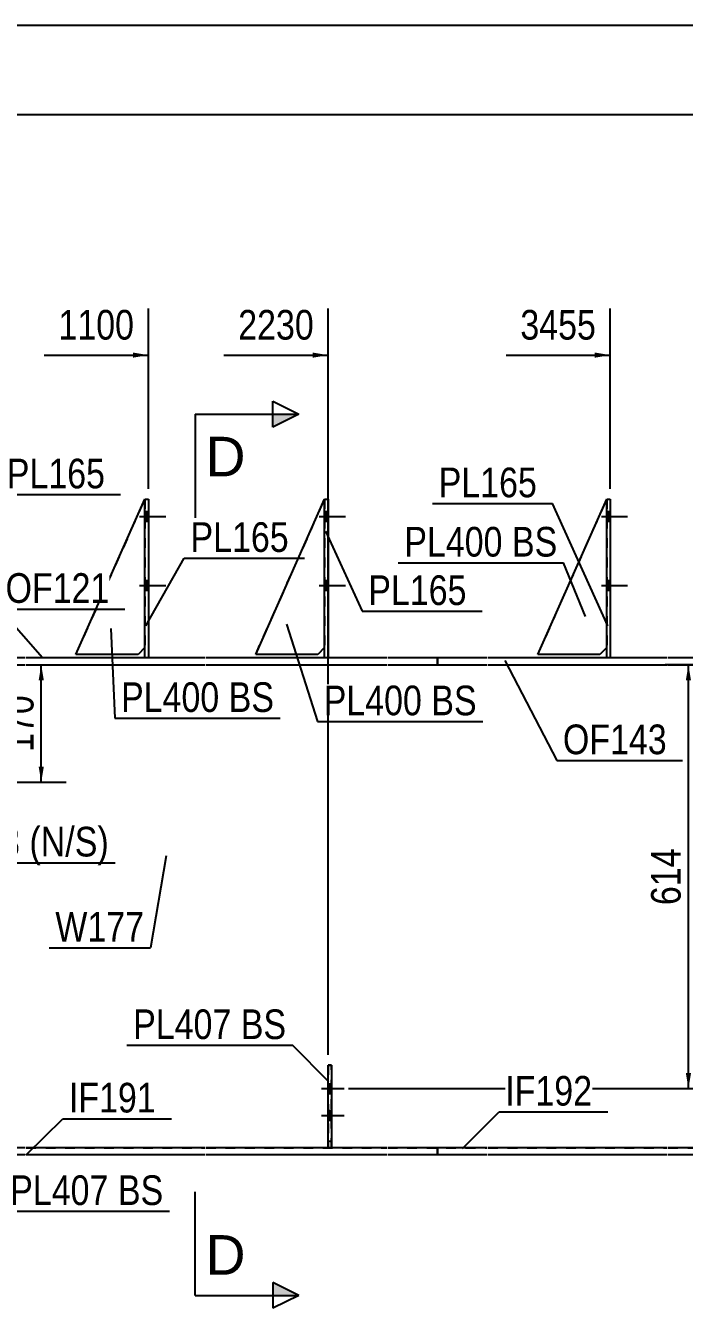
# Model space of a CAD drawing. Header units: millimetres. Extents: x -55 to 348, y -192 to 85.
# Drawn here: x 31 to 94.7, y -38.8 to 85.1 of the extents above; entities that cross this region are included whole.
import ezdxf

# ---------------------------------------------------------------- set-up
doc = ezdxf.new("R2010")
doc.units = ezdxf.units.MM
doc.linetypes.add('DXK_LINE_DOT1', pattern=[1.8814, 0.9407, -0.9407])
doc.linetypes.add('DXK_LINE_DOT2', pattern=[3.9198, 1.9599, -1.9599])
doc.styles.add('Arial', font='ARIAL.TTF', dxfattribs={"height": 0.2})
doc.styles.add('Arial Narrow', font='ARIALN.TTF', dxfattribs={"height": 0.2})

# ---------------------------------------------------------------- blocks, each defined once
blk = doc.blocks.new('Unknown-627304437-1201')
at = {"color": 5, "linetype": 'Continuous'}
blk.add_line((347.6, 85.08), (-52.4, 85.08), dxfattribs=at)
blk = doc.blocks.new('Part-627304437-1665 - 1596')
at = {"color": 2, "linetype": 'Continuous'}
for p, q in [((80.5, 24.33), (87.17, 39.33)), ((87.17, 25), (86.5, 24.33)), ((86.5, 24.33), (80.5, 24.33))]:
    blk.add_line(p, q, dxfattribs=at)
at = {"color": 7, "linetype": 'DXK_LINE_DOT1'}
blk.add_line((87.17, 39.33), (87.17, 25), dxfattribs=at)
blk = doc.blocks.new('Bolt-627304437-1599 - 1596')
at = {"linetype": 'Continuous'}
for points in [[(42.87, 37.2), (42.87, 38.13), (42.54, 38.13), (42.54, 37.2)], [(42.87, 37.2), (42.87, 38.13), (42.54, 38.13), (42.54, 37.2)], [(42.87, 37.2), (42.87, 38.13), (42.54, 38.13), (42.54, 37.2)], [(42.87, 30.53), (42.87, 31.47), (42.54, 31.47), (42.54, 30.53)], [(42.87, 30.53), (42.87, 31.47), (42.54, 31.47), (42.54, 30.53)], [(42.87, 30.53), (42.87, 31.47), (42.54, 31.47), (42.54, 30.53)]]:
    blk.add_hatch(color=3, dxfattribs=at).paths.add_polyline_path(points)
at = {"color": 3, "linetype": 'Continuous'}
for p, q in [((42, 37.67), (44.54, 37.67)), ((42, 37.67), (44.54, 37.67)), ((42, 37.67), (44.54, 37.67)), ((42.54, 38.13), (42.87, 38.13)), ((42.54, 38.13), (42.87, 38.13)), ((42.54, 38.13), (42.87, 38.13)), ((42.54, 37.2), (42.87, 37.2)), ((42.54, 37.2), (42.87, 37.2)), ((42.54, 37.2), (42.87, 37.2)), ((42, 31), (44.54, 31)), ((42, 31), (44.54, 31)), ((42, 31), (44.54, 31)), ((42.54, 31.47), (42.87, 31.47)), ((42.54, 31.47), (42.87, 31.47)), ((42.54, 31.47), (42.87, 31.47)), ((42.54, 30.53), (42.87, 30.53)), ((42.54, 30.53), (42.87, 30.53)), ((42.54, 30.53), (42.87, 30.53))]:
    blk.add_line(p, q, dxfattribs=at)
blk = doc.blocks.new('Bolt-627304437-1600 - 1596')
at = {"linetype": 'Continuous'}
for points in [[(87.5, 37.2), (87.5, 38.13), (87.17, 38.13), (87.17, 37.2)], [(87.5, 37.2), (87.5, 38.13), (87.17, 38.13), (87.17, 37.2)], [(87.5, 37.2), (87.5, 38.13), (87.17, 38.13), (87.17, 37.2)], [(87.5, 30.53), (87.5, 31.47), (87.17, 31.47), (87.17, 30.53)], [(87.5, 30.53), (87.5, 31.47), (87.17, 31.47), (87.17, 30.53)], [(87.5, 30.53), (87.5, 31.47), (87.17, 31.47), (87.17, 30.53)]]:
    blk.add_hatch(color=3, dxfattribs=at).paths.add_polyline_path(points)
at = {"color": 3, "linetype": 'Continuous'}
for p, q in [((86.64, 37.67), (89.17, 37.67)), ((86.64, 37.67), (89.17, 37.67)), ((86.64, 37.67), (89.17, 37.67)), ((87.17, 38.13), (87.5, 38.13)), ((87.17, 38.13), (87.5, 38.13)), ((87.17, 38.13), (87.5, 38.13)), ((87.17, 37.2), (87.5, 37.2)), ((87.17, 37.2), (87.5, 37.2)), ((87.17, 37.2), (87.5, 37.2)), ((86.64, 31), (89.17, 31)), ((86.64, 31), (89.17, 31)), ((86.64, 31), (89.17, 31)), ((87.17, 31.47), (87.5, 31.47)), ((87.17, 31.47), (87.5, 31.47)), ((87.17, 31.47), (87.5, 31.47)), ((87.17, 30.53), (87.5, 30.53)), ((87.17, 30.53), (87.5, 30.53)), ((87.17, 30.53), (87.5, 30.53))]:
    blk.add_line(p, q, dxfattribs=at)
blk = doc.blocks.new('Part-627304437-1803 - 1596')
at = {"color": 2, "linetype": 'Continuous'}
for p, q in [((87.17, 24), (87.17, 39.33)), ((87.17, 39.33), (87.5, 39.33)), ((87.5, 39.33), (87.5, 24))]:
    blk.add_line(p, q, dxfattribs=at)
at = {"color": 7, "linetype": 'DXK_LINE_DOT1'}
blk.add_line((87.5, 24), (87.17, 24), dxfattribs=at)
blk = doc.blocks.new('Bolt-627304437-1612 - 1596')
at = {"linetype": 'Continuous'}
for points in [[(60.24, 37.2), (60.24, 38.13), (59.9, 38.13), (59.9, 37.2)], [(60.24, 37.2), (60.24, 38.13), (59.9, 38.13), (59.9, 37.2)], [(60.24, 37.2), (60.24, 38.13), (59.9, 38.13), (59.9, 37.2)], [(60.24, 30.53), (60.24, 31.47), (59.9, 31.47), (59.9, 30.53)], [(60.24, 30.53), (60.24, 31.47), (59.9, 31.47), (59.9, 30.53)], [(60.24, 30.53), (60.24, 31.47), (59.9, 31.47), (59.9, 30.53)]]:
    blk.add_hatch(color=3, dxfattribs=at).paths.add_polyline_path(points)
at = {"color": 3, "linetype": 'Continuous'}
for p, q in [((59.37, 37.67), (61.9, 37.67)), ((59.37, 37.67), (61.9, 37.67)), ((59.37, 37.67), (61.9, 37.67)), ((59.9, 38.13), (60.24, 38.13)), ((59.9, 38.13), (60.24, 38.13)), ((59.9, 38.13), (60.24, 38.13)), ((59.9, 37.2), (60.24, 37.2)), ((59.9, 37.2), (60.24, 37.2)), ((59.9, 37.2), (60.24, 37.2)), ((59.37, 31), (61.9, 31)), ((59.37, 31), (61.9, 31)), ((59.37, 31), (61.9, 31)), ((59.9, 31.47), (60.24, 31.47)), ((59.9, 31.47), (60.24, 31.47)), ((59.9, 31.47), (60.24, 31.47)), ((59.9, 30.53), (60.24, 30.53)), ((59.9, 30.53), (60.24, 30.53)), ((59.9, 30.53), (60.24, 30.53))]:
    blk.add_line(p, q, dxfattribs=at)
blk = doc.blocks.new('Bolt-627304437-1613 - 1596')
at = {"color": 3, "linetype": 'DXK_LINE_DOT2'}
for p, q in [((60.24, -17.15), (60.57, -17.15)), ((59.6, -17.61), (61.8, -17.61)), ((60.24, -18.08), (60.57, -18.08)), ((60.24, -19.73), (60.57, -19.73)), ((59.6, -20.2), (61.8, -20.2)), ((60.24, -20.67), (60.57, -20.67))]:
    blk.add_line(p, q, dxfattribs=at)
blk = doc.blocks.new('Bolt-627304437-1614 - 1596')
at = {"linetype": 'Continuous'}
for points in [[(60.57, -18.08), (60.57, -17.15), (60.24, -17.15), (60.24, -18.08)], [(60.57, -20.67), (60.57, -19.73), (60.24, -19.73), (60.24, -20.67)]]:
    blk.add_hatch(color=3, dxfattribs=at).paths.add_polyline_path(points)
at = {"color": 3, "linetype": 'Continuous'}
for p, q in [((60.24, -17.15), (60.57, -17.15)), ((59.6, -17.61), (61.8, -17.61)), ((60.24, -18.08), (60.57, -18.08)), ((60.24, -19.73), (60.57, -19.73)), ((59.6, -20.2), (61.8, -20.2)), ((60.24, -20.67), (60.57, -20.67))]:
    blk.add_line(p, q, dxfattribs=at)
blk = doc.blocks.new('Part-627304437-1808 - 1596')
at = {"color": 2, "linetype": 'Continuous'}
for p, q in [((42.54, 24), (42.54, 39.33)), ((42.54, 39.33), (42.87, 39.33)), ((42.87, 39.33), (42.87, 24))]:
    blk.add_line(p, q, dxfattribs=at)
at = {"color": 7, "linetype": 'DXK_LINE_DOT1'}
blk.add_line((42.87, 24), (42.54, 24), dxfattribs=at)
blk = doc.blocks.new('Part-627304437-1638 - 1596')
at = {"color": 7, "linetype": 'DXK_LINE_DOT1'}
for p, q in [((31.07, 23.33), (48.34, 23.33)), ((48.44, 23.33), (65.9, 23.33)), ((66, 23.33), (75.6, 23.33)), ((75.7, 23.33), (93, 23.33)), ((93.1, 23.33), (162.33, 23.33)), ((31.07, -23.33), (48.34, -23.33)), ((48.44, -23.33), (65.9, -23.33)), ((66, -23.33), (75.6, -23.33)), ((75.7, -23.33), (93, -23.33)), ((93.1, -23.33), (162.33, -23.33))]:
    blk.add_line(p, q, dxfattribs=at)
blk = doc.blocks.new('Part-627304437-1660 - 1596')
at = {"color": 2, "linetype": 'Continuous'}
for p, q in [((35.87, 24.33), (42.54, 39.33)), ((42.54, 25), (41.87, 24.33)), ((41.87, 24.33), (35.87, 24.33))]:
    blk.add_line(p, q, dxfattribs=at)
at = {"color": 7, "linetype": 'DXK_LINE_DOT1'}
blk.add_line((42.54, 39.33), (42.54, 25), dxfattribs=at)
blk = doc.blocks.new('Part-627304437-1921 - 1596')
at = {"color": 2, "linetype": 'Continuous'}
for p, q in [((53.24, 24.33), (59.9, 39.33)), ((59.9, 25), (59.24, 24.33)), ((59.24, 24.33), (53.24, 24.33))]:
    blk.add_line(p, q, dxfattribs=at)
at = {"color": 7, "linetype": 'DXK_LINE_DOT1'}
blk.add_line((59.9, 39.33), (59.9, 25), dxfattribs=at)
blk = doc.blocks.new('Part-627304437-1941 - 1596')
at = {"color": 7, "linetype": 'DXK_LINE_DOT1'}
for p, q in [((35.87, 24.33), (42.54, 39.33)), ((42.54, 25), (41.87, 24.33)), ((41.87, 24.33), (35.87, 24.33))]:
    blk.add_line(p, q, dxfattribs=at)
blk = doc.blocks.new('Part-627304437-1946 - 1596')
at = {"color": 7, "linetype": 'DXK_LINE_DOT1'}
for p, q in [((80.5, 24.33), (87.17, 39.33)), ((87.17, 25), (86.5, 24.33)), ((86.5, 24.33), (80.5, 24.33))]:
    blk.add_line(p, q, dxfattribs=at)
blk = doc.blocks.new('Part-627304437-2020 - 1596')
at = {"color": 2, "linetype": 'Continuous'}
for p, q in [((60.24, -23.33), (60.24, -15.33)), ((60.24, -15.33), (60.57, -15.33)), ((60.57, -15.33), (60.57, -23.33)), ((60.57, -23.33), (60.24, -23.33))]:
    blk.add_line(p, q, dxfattribs=at)
at = {"color": 7, "linetype": 'DXK_LINE_DOT1'}
blk.add_line((60.24, -22.67), (60.57, -22.67), dxfattribs=at)
blk = doc.blocks.new('Part-627304437-2042 - 1596')
at = {"color": 7, "linetype": 'DXK_LINE_DOT1'}
for p, q in [((60.24, -15.33), (60.24, -23.33)), ((60.57, -15.33), (60.24, -15.33)), ((60.57, -23.33), (60.57, -15.33))]:
    blk.add_line(p, q, dxfattribs=at)
blk = doc.blocks.new('Part-627304437-2047 - 1596')
at = {"color": 7, "linetype": 'DXK_LINE_DOT1'}
for p, q in [((53.24, 24.33), (59.9, 39.33)), ((59.9, 25), (59.24, 24.33)), ((59.24, 24.33), (53.24, 24.33))]:
    blk.add_line(p, q, dxfattribs=at)
blk = doc.blocks.new('Part-627304437-2052 - 1596')
at = {"color": 2, "linetype": 'Continuous'}
for p, q in [((59.9, 24), (59.9, 39.33)), ((59.9, 39.33), (60.24, 39.33)), ((60.24, 39.33), (60.24, 24))]:
    blk.add_line(p, q, dxfattribs=at)
at = {"color": 7, "linetype": 'DXK_LINE_DOT1'}
blk.add_line((60.24, 24), (59.9, 24), dxfattribs=at)
blk = doc.blocks.new('Part-627304437-2119 - 1596')
at = {"color": 2, "linetype": 'Continuous'}
for p, q in [((0, 24), (0, 23.33)), ((30.97, 24), (0, 24)), ((48.34, 24), (31.07, 24)), ((65.9, 24), (48.44, 24)), ((70.8, 24), (66, 24)), ((70.8, 23.33), (70.8, 24)), ((0, 23.33), (30.97, 23.33)), ((31.07, 23.33), (48.34, 23.33)), ((48.44, 23.33), (65.9, 23.33)), ((66, 23.33), (70.8, 23.33))]:
    blk.add_line(p, q, dxfattribs=at)
blk = doc.blocks.new('Part-627304437-2124 - 1596')
at = {"color": 2, "linetype": 'Continuous'}
for p, q in [((8.89, -24), (8.89, -23.33)), ((25.3, -23.33), (8.89, -23.33)), ((30.97, -23.33), (25.64, -23.33)), ((48.34, -23.33), (31.07, -23.33)), ((60.24, -23.33), (48.44, -23.33)), ((65.9, -23.33), (60.57, -23.33)), ((70.8, -23.33), (66, -23.33)), ((70.8, -24), (70.8, -23.33)), ((30.97, -24), (8.89, -24)), ((48.34, -24), (31.07, -24)), ((65.9, -24), (48.44, -24)), ((70.8, -24), (66, -24))]:
    blk.add_line(p, q, dxfattribs=at)
blk = doc.blocks.new('Part-627304437-2146 - 1596')
at = {"color": 2, "linetype": 'Continuous'}
for p, q in [((70.8, 24), (70.8, 23.33)), ((75.6, 24), (70.8, 24)), ((93, 24), (75.7, 24)), ((162.33, 24), (93.1, 24)), ((167.23, 24), (162.43, 24)), ((167.23, 23.33), (167.23, 24)), ((70.8, 23.33), (75.6, 23.33)), ((75.7, 23.33), (93, 23.33)), ((93.1, 23.33), (162.33, 23.33)), ((162.43, 23.33), (167.23, 23.33))]:
    blk.add_line(p, q, dxfattribs=at)
blk = doc.blocks.new('Part-627304437-2234 - 1596')
at = {"color": 2, "linetype": 'Continuous'}
for p, q in [((75.6, -23.33), (70.8, -23.33)), ((70.8, -23.33), (70.8, -24)), ((93, -23.33), (75.7, -23.33)), ((162.33, -23.33), (93.1, -23.33)), ((186.56, -23.33), (162.43, -23.33)), ((186.56, -23.33), (191.36, -23.54)), ((75.6, -24), (70.8, -24)), ((93, -24), (75.7, -24)), ((162.33, -24), (93.1, -24)), ((186.55, -24), (162.43, -24)), ((191.36, -24.21), (186.55, -24)), ((191.46, -23.98), (196.3, -24.19)), ((196.28, -24.86), (191.46, -24.65)), ((196.3, -24.19), (196.28, -24.86))]:
    blk.add_line(p, q, dxfattribs=at)
blk = doc.blocks.new('StraightDimension-627304437-2759 - 1596')
at = {"color": 7, "linetype": 'Continuous'}
blk.add_line((-1.28, 76.49), (319.43, 76.49), dxfattribs=at)
blk = doc.blocks.new('StraightDimension-627304437-7527 - 1596')
at = {"linetype": 'Continuous'}
for points in [[(94.8, 21.83), (95.05, 23.33), (95.3, 21.83)], [(95.3, -16.11), (95.05, -17.61), (94.8, -16.11)]]:
    blk.add_hatch(color=7, dxfattribs=at).paths.add_polyline_path(points)
at = {"color": 7, "linetype": 'Continuous'}
for p, q in [((104.87, 23.33), (92.8, 23.33)), ((95.05, -17.61), (95.05, 23.33)), ((62.19, -17.61), (97.45, -17.61))]:
    blk.add_line(p, q, dxfattribs=at)
at = {"color": 0, "linetype": 'Continuous'}
blk.add_wipeout([(100.15, 12.31), (95.95, 12.31), (95.95, -6.59), (100.15, -6.59)], dxfattribs=at)
at = {"color": 3, "linetype": 'Continuous', "style": 'Arial Narrow'}
blk.add_text('TYP(U.O.N)', height=2.863, rotation=90.0002, dxfattribs=at).set_placement((99.55, -5.99))
at = {"color": 0}
blk.add_wipeout([(94.9, 6.2), (90.7, 6.2), (90.7, -0.48), (94.9, -0.48)], dxfattribs=at)
at = {"color": 3, "style": 'Arial Narrow'}
blk.add_text('614', height=2.863, rotation=90.0002, dxfattribs=at).set_placement((94.3, 0.12))
blk = doc.blocks.new('StraightDimension-627304437-10015 - 1596')
at = {"linetype": 'Continuous'}
blk.add_hatch(color=7, dxfattribs=at).paths.add_polyline_path([(86, 53.5), (87.5, 53.25), (86, 53)])
at = {"color": 7, "linetype": 'Continuous'}
for p, q in [((87.5, 40.33), (87.5, 57.75)), ((77.44, 53.25), (87.5, 53.25))]:
    blk.add_line(p, q, dxfattribs=at)
at = {"color": 0}
blk.add_wipeout([(86.73, 54.15), (86.73, 58.35), (78.21, 58.35), (78.21, 54.15)], dxfattribs=at)
at = {"color": 3, "style": 'Arial Narrow'}
blk.add_text('3455', height=2.863, dxfattribs=at).set_placement((78.81, 54.75))
blk = doc.blocks.new('StraightDimension-627304437-10016 - 1596')
at = {"linetype": 'Continuous'}
blk.add_hatch(color=7, dxfattribs=at).paths.add_polyline_path([(58.74, 53.5), (60.24, 53.25), (58.74, 53)])
at = {"color": 7, "linetype": 'Continuous'}
for p, q in [((60.24, -14.33), (60.24, 57.75)), ((50.17, 53.25), (60.24, 53.25))]:
    blk.add_line(p, q, dxfattribs=at)
at = {"color": 0}
blk.add_wipeout([(59.46, 54.15), (59.46, 58.35), (50.95, 58.35), (50.95, 54.15)], dxfattribs=at)
at = {"color": 3, "style": 'Arial Narrow'}
blk.add_text('2230', height=2.863, dxfattribs=at).set_placement((51.55, 54.75))
blk = doc.blocks.new('StraightDimension-627304437-10017 - 1596')
at = {"linetype": 'Continuous'}
blk.add_hatch(color=7, dxfattribs=at).paths.add_polyline_path([(41.37, 53.5), (42.87, 53.25), (41.37, 53)])
at = {"color": 7, "linetype": 'Continuous'}
for p, q in [((42.87, 40.33), (42.87, 57.75)), ((32.81, 53.25), (42.87, 53.25))]:
    blk.add_line(p, q, dxfattribs=at)
at = {"color": 0}
blk.add_wipeout([(42.09, 54.15), (42.09, 58.35), (33.58, 58.35), (33.58, 54.15)], dxfattribs=at)
at = {"color": 3, "style": 'Arial Narrow'}
blk.add_text('1100', height=2.863, dxfattribs=at).set_placement((34.18, 54.75))
blk = doc.blocks.new('StraightDimension-627304437-10226 - 1596')
at = {"linetype": 'Continuous'}
for points in [[(32.27, 21.83), (32.52, 23.33), (32.77, 21.83)], [(32.77, 13.5), (32.52, 12), (32.27, 13.5)]]:
    blk.add_hatch(color=7, dxfattribs=at).paths.add_polyline_path(points)
at = {"color": 7, "linetype": 'Continuous'}
for p, q in [((31.97, 23.33), (34.92, 23.33)), ((32.52, 12), (32.52, 23.33)), ((20.82, 12), (34.92, 12))]:
    blk.add_line(p, q, dxfattribs=at)
at = {"color": 0}
blk.add_wipeout([(32.37, 21.01), (28.17, 21.01), (28.17, 14.32), (32.37, 14.32)], dxfattribs=at)
at = {"color": 3, "style": 'Arial Narrow'}
blk.add_text('170', height=2.863, rotation=90.0002, dxfattribs=at).set_placement((31.77, 14.92))
blk = doc.blocks.new('Mark-627304437-1804 - 1596')
at = {"color": 0}
blk.add_wipeout([(56.44, 34.24), (56.44, 37.24), (46.94, 37.24), (46.94, 34.24)], dxfattribs=at)
blk.add_wipeout([(56.44, 34.24), (56.44, 37.24), (46.94, 37.24), (46.94, 34.24)], dxfattribs=at)
at = {"color": 7, "linetype": 'Continuous'}
for p, q in [((42.62, 27.09), (46.34, 33.64)), ((46.34, 33.64), (57.94, 33.64))]:
    blk.add_line(p, q, dxfattribs=at)
at = {"color": 3, "style": 'Arial Narrow'}
blk.add_text('PL165', height=2.863, dxfattribs=at).set_placement((46.94, 34.24))
blk = doc.blocks.new('MarkSet-627304437-2811 - 1596')
at = {"color": 0}
for points in [[(49.73, 18.78), (49.73, 21.78), (40.23, 21.78), (40.23, 18.78)], [(55.01, 18.78), (55.01, 21.78), (50.63, 21.78), (50.63, 18.78)]]:
    blk.add_wipeout(points, dxfattribs=at)
for points in [[(49.73, 18.78), (49.73, 21.78), (40.23, 21.78), (40.23, 18.78)], [(55.01, 18.78), (55.01, 21.78), (50.63, 21.78), (50.63, 18.78)]]:
    blk.add_wipeout(points, dxfattribs=at)
at = {"color": 7, "linetype": 'Continuous'}
for p, q in [((39.25, 26.85), (39.63, 18.18)), ((39.63, 18.18), (55.61, 18.18))]:
    blk.add_line(p, q, dxfattribs=at)
at = {"color": 3, "style": 'Arial Narrow'}
for s, p in [('PL400', (40.23, 18.78)), ('BS', (50.63, 18.78))]:
    blk.add_text(s, height=2.863, dxfattribs=at).set_placement(p)
blk = doc.blocks.new('Mark-627304437-1634 - 1596')
at = {"color": 0}
blk.add_wipeout([(42.47, -3.41), (42.47, -0.41), (33.88, -0.41), (33.88, -3.41)], dxfattribs=at)
blk.add_wipeout([(42.47, -3.41), (42.47, -0.41), (33.88, -0.41), (33.88, -3.41)], dxfattribs=at)
at = {"color": 7, "linetype": 'Continuous'}
for p in [(44.58, 4.88), (33.28, -4.01)]:
    blk.add_line(p, (43.07, -4.01), dxfattribs=at)
at = {"color": 3, "style": 'Arial Narrow'}
blk.add_text('W177', height=2.863, dxfattribs=at).set_placement((33.88, -3.41))
blk = doc.blocks.new('Mark-627304437-2230 - 1596')
at = {"color": 0}
blk.add_wipeout([(85.76, -19.25), (85.76, -16.25), (77.35, -16.25), (77.35, -19.25)], dxfattribs=at)
blk.add_wipeout([(85.76, -19.25), (85.76, -16.25), (77.35, -16.25), (77.35, -19.25)], dxfattribs=at)
at = {"color": 7, "linetype": 'Continuous'}
for p, q in [((73.22, -23.38), (76.75, -19.85)), ((76.75, -19.85), (87.26, -19.85))]:
    blk.add_line(p, q, dxfattribs=at)
at = {"color": 3, "style": 'Arial Narrow'}
blk.add_text('IF192', height=2.863, dxfattribs=at).set_placement((77.35, -19.25))
blk = doc.blocks.new('Mark-627304437-1799 - 1596')
at = {"color": 7, "linetype": 'Continuous'}
blk.add_line((87.25, 27.09), (81.92, 38.92), dxfattribs=at)
at = {"color": 0}
blk.add_wipeout([(80.42, 39.52), (80.42, 42.52), (70.92, 42.52), (70.92, 39.52)], dxfattribs=at)
blk.add_wipeout([(80.42, 39.52), (80.42, 42.52), (70.92, 42.52), (70.92, 39.52)], dxfattribs=at)
at = {"color": 7, "linetype": 'Continuous'}
blk.add_line((70.32, 38.92), (81.92, 38.92), dxfattribs=at)
at = {"color": 3, "style": 'Arial Narrow'}
blk.add_text('PL165', height=2.863, dxfattribs=at).set_placement((70.92, 39.52))
blk = doc.blocks.new('Mark-627304437-1809 - 1596')
at = {"color": 0}
blk.add_wipeout([(38.69, 40.38), (38.69, 43.38), (29.19, 43.38), (29.19, 40.38)], dxfattribs=at)
blk.add_wipeout([(38.69, 40.38), (38.69, 43.38), (29.19, 43.38), (29.19, 40.38)], dxfattribs=at)
at = {"color": 7, "linetype": 'Continuous'}
for p, q in [((25.05, 36.25), (28.59, 39.78)), ((28.59, 39.78), (40.19, 39.78))]:
    blk.add_line(p, q, dxfattribs=at)
at = {"color": 3, "style": 'Arial Narrow'}
blk.add_text('PL165', height=2.863, dxfattribs=at).set_placement((29.19, 40.38))
blk = doc.blocks.new('Mark-627304437-2048 - 1596')
at = {"color": 0}
blk.add_wipeout([(73.63, 29.11), (73.63, 32.11), (64.12, 32.11), (64.12, 29.11)], dxfattribs=at)
blk.add_wipeout([(73.63, 29.11), (73.63, 32.11), (64.12, 32.11), (64.12, 29.11)], dxfattribs=at)
at = {"color": 7, "linetype": 'Continuous'}
for p, q in [((59.99, 36.25), (63.52, 28.51)), ((63.52, 28.51), (75.13, 28.51))]:
    blk.add_line(p, q, dxfattribs=at)
at = {"color": 3, "style": 'Arial Narrow'}
blk.add_text('PL165', height=2.863, dxfattribs=at).set_placement((64.12, 29.11))
blk = doc.blocks.new('Mark-627304437-2115 - 1596')
at = {"color": 0}
blk.add_wipeout([(39.11, 29.32), (39.11, 32.32), (29.07, 32.32), (29.07, 29.32)], dxfattribs=at)
blk.add_wipeout([(39.11, 29.32), (39.11, 32.32), (29.07, 32.32), (29.07, 29.32)], dxfattribs=at)
at = {"color": 7, "linetype": 'Continuous'}
for p, q in [((32.65, 24), (28.47, 28.72)), ((28.47, 28.72), (40.61, 28.72))]:
    blk.add_line(p, q, dxfattribs=at)
at = {"color": 3, "style": 'Arial Narrow'}
blk.add_text('OF121', height=2.863, dxfattribs=at).set_placement((29.07, 29.32))
blk = doc.blocks.new('Mark-627304437-2120 - 1596')
at = {"color": 0}
blk.add_wipeout([(43.59, -19.91), (43.59, -16.91), (35.19, -16.91), (35.19, -19.91)], dxfattribs=at)
blk.add_wipeout([(43.59, -19.91), (43.59, -16.91), (35.19, -16.91), (35.19, -19.91)], dxfattribs=at)
at = {"color": 7, "linetype": 'Continuous'}
for p, q in [((31.05, -24), (34.59, -20.51)), ((34.59, -20.51), (45.09, -20.51))]:
    blk.add_line(p, q, dxfattribs=at)
at = {"color": 3, "style": 'Arial Narrow'}
blk.add_text('IF191', height=2.863, dxfattribs=at).set_placement((35.19, -19.91))
blk = doc.blocks.new('Mark-627304437-2142 - 1596')
at = {"color": 0}
blk.add_wipeout([(92.97, 14.7), (92.97, 17.7), (82.92, 17.7), (82.92, 14.7)], dxfattribs=at)
blk.add_wipeout([(92.97, 14.7), (92.97, 17.7), (82.92, 17.7), (82.92, 14.7)], dxfattribs=at)
at = {"color": 7, "linetype": 'Continuous'}
for p, q in [((77.3, 23.75), (82.32, 14.1)), ((82.32, 14.1), (94.47, 14.1))]:
    blk.add_line(p, q, dxfattribs=at)
at = {"color": 3, "style": 'Arial Narrow'}
blk.add_text('OF143', height=2.863, dxfattribs=at).set_placement((82.92, 14.7))
blk = doc.blocks.new('Mark-627304437-2311 - 1596')
at = {"color": 0}
for points in [[(30.48, 4.82), (30.48, 7.82), (20.98, 7.82), (20.98, 4.82)], [(39.05, 4.82), (39.05, 7.82), (31.38, 7.82), (31.38, 4.82)]]:
    blk.add_wipeout(points, dxfattribs=at)
for points in [[(30.48, 4.82), (30.48, 7.82), (20.98, 7.82), (20.98, 4.82)], [(39.05, 4.82), (39.05, 7.82), (31.38, 7.82), (31.38, 4.82)]]:
    blk.add_wipeout(points, dxfattribs=at)
at = {"color": 7, "linetype": 'Continuous'}
for p, q in [((16.84, 11.95), (20.38, 4.22)), ((20.38, 4.22), (39.65, 4.22))]:
    blk.add_line(p, q, dxfattribs=at)
at = {"color": 3, "style": 'Arial Narrow'}
for s, p in [('PL343', (20.98, 4.82)), ('(N/', (31.38, 4.82)), ('S)', (35.76, 4.82))]:
    blk.add_text(s, height=2.863, dxfattribs=at).set_placement(p)
blk = doc.blocks.new('SectionMark-627304437-2765 - 1596')
at = {"linetype": 'Continuous'}
for points in [[(54.9, 46.29), (54.9, 47.54), (57.4, 47.54)], [(54.9, -37.58), (54.9, -36.33), (57.4, -37.58)]]:
    blk.add_hatch(color=30, dxfattribs=at).paths.add_polyline_path(points)
at = {"color": 30, "linetype": 'Continuous'}
for p, q in [((54.9, 46.29), (54.9, 48.79)), ((54.9, 48.79), (57.4, 47.54)), ((47.4, 47.54), (47.4, 37.54)), ((47.4, 47.54), (57.4, 47.54)), ((57.4, 47.54), (54.9, 46.29)), ((47.4, -37.58), (47.4, -27.58)), ((57.4, -37.58), (54.9, -36.33)), ((54.9, -36.33), (54.9, -38.83)), ((47.4, -37.58), (57.4, -37.58)), ((57.4, -37.58), (54.9, -38.83))]:
    blk.add_line(p, q, dxfattribs=at)
at = {"color": 0, "linetype": 'Continuous'}
for points in [[(52.25, 41.54), (52.25, 45.54), (48.4, 45.54), (48.4, 41.54)], [(52.25, -35.58), (52.25, -31.58), (48.4, -31.58), (48.4, -35.58)]]:
    blk.add_wipeout(points, dxfattribs=at)
at = {"color": 96, "linetype": 'Continuous', "style": 'Arial'}
for p in [(48.4, 41.54), (48.4, -35.58)]:
    blk.add_text('D', height=3.82, dxfattribs=at).set_placement(p)
blk = doc.blocks.new('MarkSet-627304437-2784 - 1596')
at = {"color": 0}
for points in [[(50.9, -12.82), (50.9, -9.82), (41.4, -9.82), (41.4, -12.82)], [(56.19, -12.82), (56.19, -9.82), (51.8, -9.82), (51.8, -12.82)]]:
    blk.add_wipeout(points, dxfattribs=at)
for points in [[(50.9, -12.82), (50.9, -9.82), (41.4, -9.82), (41.4, -12.82)], [(56.19, -12.82), (56.19, -9.82), (51.8, -9.82), (51.8, -12.82)]]:
    blk.add_wipeout(points, dxfattribs=at)
at = {"color": 7, "linetype": 'Continuous'}
for p in [(40.8, -13.42), (60.32, -16.95)]:
    blk.add_line(p, (56.79, -13.42), dxfattribs=at)
at = {"color": 3, "style": 'Arial Narrow'}
for s, p in [('PL407', (41.4, -12.82)), ('BS', (51.8, -12.82))]:
    blk.add_text(s, height=2.863, dxfattribs=at).set_placement(p)
blk = doc.blocks.new('MarkSet-627304437-2817 - 1596')
at = {"color": 0}
for points in [[(77.1, 33.79), (77.1, 36.79), (67.6, 36.79), (67.6, 33.79)], [(82.39, 33.79), (82.39, 36.79), (78, 36.79), (78, 33.79)]]:
    blk.add_wipeout(points, dxfattribs=at)
for points in [[(77.1, 33.79), (77.1, 36.79), (67.6, 36.79), (67.6, 33.79)], [(82.39, 33.79), (82.39, 36.79), (78, 36.79), (78, 33.79)]]:
    blk.add_wipeout(points, dxfattribs=at)
at = {"color": 7, "linetype": 'Continuous'}
for p in [(67, 33.19), (85.11, 27.99)]:
    blk.add_line(p, (82.99, 33.19), dxfattribs=at)
at = {"color": 3, "style": 'Arial Narrow'}
for s, p in [('PL400', (67.6, 33.79)), ('BS', (78, 33.79))]:
    blk.add_text(s, height=2.863, dxfattribs=at).set_placement(p)
blk = doc.blocks.new('MarkSet-627304437-2934 - 1596')
at = {"color": 0}
for points in [[(39.03, -28.85), (39.03, -25.85), (29.52, -25.85), (29.52, -28.85)], [(44.31, -28.85), (44.31, -25.85), (39.93, -25.85), (39.93, -28.85)]]:
    blk.add_wipeout(points, dxfattribs=at)
for points in [[(39.03, -28.85), (39.03, -25.85), (29.52, -25.85), (29.52, -28.85)], [(44.31, -28.85), (44.31, -25.85), (39.93, -25.85), (39.93, -28.85)]]:
    blk.add_wipeout(points, dxfattribs=at)
at = {"color": 7, "linetype": 'Continuous'}
for p, q in [((25.39, -21.71), (28.92, -29.45)), ((28.92, -29.45), (44.91, -29.45))]:
    blk.add_line(p, q, dxfattribs=at)
at = {"color": 3, "style": 'Arial Narrow'}
for s, p in [('PL407', (29.52, -28.85)), ('BS', (39.93, -28.85))]:
    blk.add_text(s, height=2.863, dxfattribs=at).set_placement(p)
blk = doc.blocks.new('MarkSet-627304437-2958 - 1596')
at = {"color": 0}
for points in [[(69.31, 18.46), (69.31, 21.46), (59.81, 21.46), (59.81, 18.46)], [(74.6, 18.46), (74.6, 21.46), (70.21, 21.46), (70.21, 18.46)]]:
    blk.add_wipeout(points, dxfattribs=at)
for points in [[(69.31, 18.46), (69.31, 21.46), (59.81, 21.46), (59.81, 18.46)], [(74.6, 18.46), (74.6, 21.46), (70.21, 21.46), (70.21, 18.46)]]:
    blk.add_wipeout(points, dxfattribs=at)
at = {"color": 7, "linetype": 'Continuous'}
for p, q in [((56.21, 27.26), (59.21, 17.86)), ((59.21, 17.86), (75.2, 17.86))]:
    blk.add_line(p, q, dxfattribs=at)
at = {"color": 3, "style": 'Arial Narrow'}
for s, p in [('PL400', (59.81, 18.46)), ('BS', (70.21, 18.46))]:
    blk.add_text(s, height=2.863, dxfattribs=at).set_placement(p)

msp = doc.modelspace()

# ---------------------------------------------------------------- block references
for name in ['Unknown-627304437-1201', 'Part-627304437-1660 - 1596', 'Part-627304437-1941 - 1596', 'Part-627304437-1808 - 1596', 'Part-627304437-1921 - 1596', 'Part-627304437-2047 - 1596', 'Part-627304437-2052 - 1596', 'Part-627304437-1665 - 1596', 'Part-627304437-1946 - 1596', 'Part-627304437-1803 - 1596', 'Bolt-627304437-1599 - 1596', 'Bolt-627304437-1612 - 1596', 'Bolt-627304437-1600 - 1596', 'Part-627304437-2119 - 1596', 'Part-627304437-2146 - 1596', 'Part-627304437-1638 - 1596', 'Part-627304437-2020 - 1596', 'Part-627304437-2042 - 1596', 'Bolt-627304437-1613 - 1596', 'Bolt-627304437-1614 - 1596', 'Part-627304437-2124 - 1596', 'Part-627304437-2234 - 1596']:
    msp.add_blockref(name, (0, 0))

# ---------------------------------------------------------------- next in the draw order: block references
msp.add_blockref('StraightDimension-627304437-2759 - 1596', (0, 0))

# ---------------------------------------------------------------- next in the draw order: block references
for name in ['StraightDimension-627304437-10017 - 1596', 'StraightDimension-627304437-10016 - 1596', 'StraightDimension-627304437-10015 - 1596', 'StraightDimension-627304437-10226 - 1596', 'StraightDimension-627304437-7527 - 1596', 'Mark-627304437-1634 - 1596', 'Mark-627304437-2120 - 1596']:
    msp.add_blockref(name, (0, 0))

# ---------------------------------------------------------------- next in the draw order: block references
for name in ['Mark-627304437-1809 - 1596', 'Mark-627304437-1799 - 1596', 'Mark-627304437-1804 - 1596', 'Mark-627304437-2142 - 1596', 'Mark-627304437-2311 - 1596', 'Mark-627304437-2230 - 1596', 'MarkSet-627304437-2934 - 1596']:
    msp.add_blockref(name, (0, 0))

# ---------------------------------------------------------------- next in the draw order: block references
for name in ['Mark-627304437-2048 - 1596', 'MarkSet-627304437-2811 - 1596']:
    msp.add_blockref(name, (0, 0))

# ---------------------------------------------------------------- next in the draw order: block references
for name in ['SectionMark-627304437-2765 - 1596', 'MarkSet-627304437-2817 - 1596', 'Mark-627304437-2115 - 1596']:
    msp.add_blockref(name, (0, 0))

# ---------------------------------------------------------------- next in the draw order: block references
for name in ['MarkSet-627304437-2958 - 1596', 'MarkSet-627304437-2784 - 1596']:
    msp.add_blockref(name, (0, 0))

doc.saveas('drawing.dxf')
